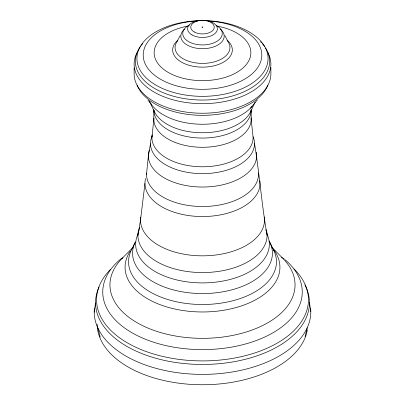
<?xml version="1.0" encoding="UTF-8"?>
<svg xmlns="http://www.w3.org/2000/svg" width="405" height="405" viewBox="0 0 405 405"><rect width="100%" height="100%" fill="white"/><g stroke="black" fill="none" stroke-linecap="round" stroke-linejoin="round"><path stroke-width="0.61" d="M146.488 174.337L148.382 155.945L150.493 143.755M151.9 137.71L153.824 119.318L153.824 110.094A48.676 28.102 0 0 0 202.738 138.059A48.676 28.102 0 0 0 251.176 109.821L251.176 119.045L253.1 137.427A50.6 29.211 0 0 1 200.207 166.749A50.6 29.211 0 0 1 152.133 134.779M144.96 183.48L140.5 220.219L137.913 235.457M94.208 312.169L95.545 303.006M305.102 336.474L307.238 327.751M139.593 227.539L137.852 234.51A66.84 38.591 0 0 0 202.829 282.903A66.84 38.591 0 0 0 266.976 234.146L265.822 229.503M250.842 111.228L255.15 102.08M134.87 242.934L130.977 250.963A73.948 42.692 0 0 0 203.776 304.499A73.948 42.692 0 0 0 273.329 249.546M177.344 40.885L180.129 35.625M250.457 108.17L257.296 99.934M122.128 258.42L133.093 247.303M271.947 247.349L282.422 257.97M148.012 100.243L151.414 104.343M224.815 35.498L227.59 40.743M269.953 242.554L273.836 250.563M149.48 101.306L154.285 111.502M98.035 328.344L100.167 337.056M254.507 143.461C259.524 173.877 261.63 204.727 267.087 235.092M309.455 302.403L310.792 311.561M270.879 67.412L270.879 73.563A68.379 39.477 0 0 1 202.834 113.238A68.379 39.477 0 0 1 134.121 73.948L134.121 67.797M217.333 26.143A48.362 27.925 0 0 1 241.613 69.144A48.362 27.925 0 0 1 163.276 69.052A48.362 27.925 0 0 1 187.849 26.107M209.02 21.055A59.292 34.233 0 0 1 252.497 73.482A59.292 34.233 0 0 1 151.819 72.849A59.292 34.233 0 0 1 197.265 20.979M207.881 20.756A65.57 37.857 0 0 1 258.365 78.302A65.57 37.857 0 0 1 146.635 78.307A65.57 37.857 0 0 1 197.113 20.756M281.602 257.175A92.548 53.43 0 0 1 262.739 325.473A92.548 53.43 0 0 1 142.95 325.812A92.548 53.43 0 0 1 122.933 257.62M285.186 259.802A99.751 57.591 0 0 1 267.604 335.654A99.751 57.591 0 0 1 135.067 334.459A99.751 57.591 0 0 1 121.601 258.329M283.308 258.253A99.751 57.591 0 0 1 284.259 259.023M227.008 40.105A29.833 17.223 0 0 1 222.375 62.77A29.833 17.223 0 0 1 182.842 62.881A29.833 17.223 0 0 1 177.83 40.242M307.365 329.736A105.346 60.821 0 0 1 197.721 384.689A105.346 60.821 0 0 1 97.154 324.228M304.909 284.887A106.955 61.752 0 0 1 204.414 364.444A106.955 61.752 0 0 1 99.053 287.013M293.99 268.9A105.943 61.165 0 0 1 203.016 360.906A105.943 61.165 0 0 1 110.494 269.421M310.64 308.549A108.292 62.522 0 0 1 202.505 374.387A108.292 62.522 0 0 1 94.36 308.554M216.407 25.424A19.764 11.411 0 0 1 216.24 41.735A19.764 11.411 0 0 1 187.996 41.285A19.764 11.411 0 0 1 189.393 24.994M220.366 29.074A21.693 12.525 0 0 1 216.933 45.527A21.693 12.525 0 0 1 188.229 45.608A21.693 12.525 0 0 1 184.513 29.175M267.67 52.225A68.379 39.477 0 0 1 203.305 103.66A68.379 39.477 0 0 1 136.865 53.111M265.599 48.013A67.149 38.769 0 0 1 200.971 100.035A67.149 38.769 0 0 1 140.515 46.367M141.254 45.38A67.149 38.769 0 0 1 142.864 43.456M260.491 41.73A67.149 38.769 0 0 1 261.392 42.652M262.258 43.593A67.149 38.769 0 0 1 264.592 46.514M227.443 40.93A27.449 15.846 0 0 1 202.637 63.393A27.449 15.846 0 0 1 177.446 41.072M267.821 85.313A67.028 38.698 0 0 1 202.313 115.329A67.028 38.698 0 0 1 137.098 85.101M251.308 110.109A49.982 28.856 0 0 1 202.242 132.754A49.982 28.856 0 0 1 153.581 109.816M266.495 230.227A64.592 37.29 0 0 1 202.282 272.565A64.592 37.29 0 0 1 138.566 229.979M264.273 216.953A62.005 35.797 0 0 1 202.632 255.838A62.005 35.797 0 0 1 140.707 217.105M274.241 250.452A77.431 44.702 0 0 1 203.143 311.971A77.431 44.702 0 0 1 130.283 251.146M259.858 180.681A57.54 33.22 0 0 1 200.617 216.523A57.54 33.22 0 0 1 145.562 178.524M258.461 172.819A56.011 32.339 0 0 1 202.773 206.515A56.011 32.339 0 0 1 146.519 173.132M251.12 117.825A48.676 28.102 0 0 1 202.738 147.288A48.676 28.102 0 0 1 153.859 118.103M253.181 136.86A52.012 30.026 0 0 1 201.715 173.634A52.012 30.026 0 0 1 152.199 135.979M256.249 152.143A54.118 31.246 0 0 1 200.733 187.019A54.118 31.246 0 0 1 149.278 150.123M269.138 240.96A69.923 40.368 0 0 1 203.32 293.559A69.923 40.368 0 0 1 135.381 241.871M252.244 106.206A55.222 31.884 0 0 1 200.348 124.224A55.222 31.884 0 0 1 151.04 103.933M202.085 27.089C202.718 28.097 203.285 26.345 202.085 27.089M192.026 34.952A14.884 8.596 0 0 0 216.898 31.028A14.884 8.596 0 0 0 198.577 20.554A14.884 8.596 0 0 0 192.026 34.952M194.243 31.97A11.74 6.779 0 0 0 213.85 28.877A11.74 6.779 0 0 0 199.407 20.614A11.74 6.779 0 0 0 194.243 31.97"/></g></svg>
